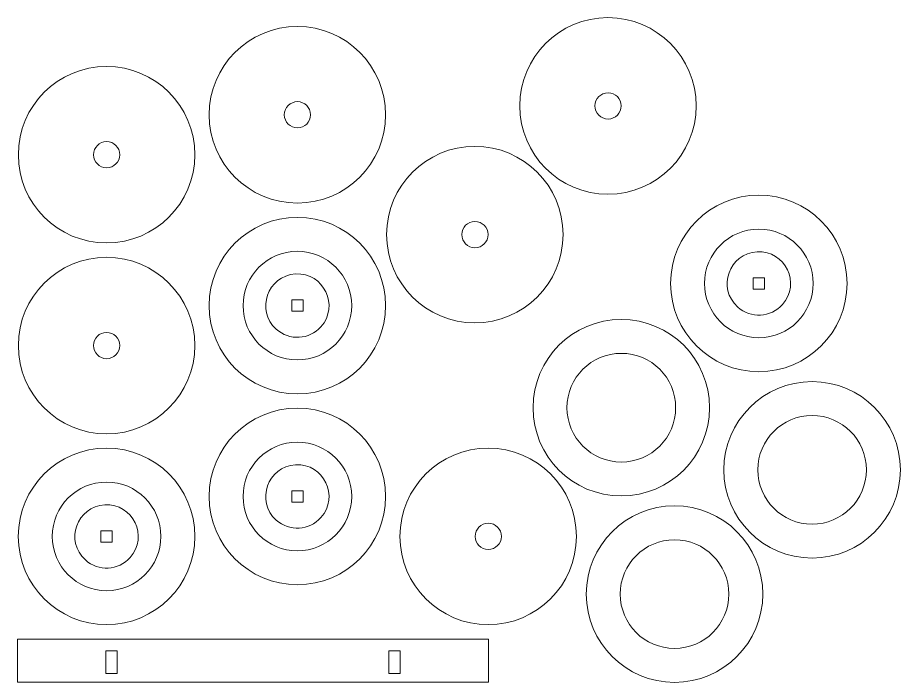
# Model space of a CAD drawing. Header units: centimetres. Extents: x -81 to 93, y -33 to -4.
# Drawn here: x 72.68 to 92.57, y -32.44 to -17.46 of the extents above; entities that cross this region are included whole.
import ezdxf

# ---------------------------------------------------------------- set-up
doc = ezdxf.new("R2010")
doc.units = ezdxf.units.CM
doc.header["$MEASUREMENT"] = 0
doc.layers.add('Camada 1', color=7, linetype='Continuous')

msp = doc.modelspace()

# ---------------------------------------------------------------- linework, layer by layer
at = {"layer": 'Camada 1', "lineweight": 9}
for points, knots in [([(85.98548, -17.46299), (87.08364, -17.46299), (87.97388, -18.35323), (87.97388, -19.4514), (87.97388, -19.4514), (87.97388, -20.54956), (87.08364, -21.4398), (85.98548, -21.4398), (85.98548, -21.4398), (84.8873, -21.4398), (83.99706, -20.54956), (83.99706, -19.4514), (83.99706, -19.4514), (83.99706, -18.35323), (84.8873, -17.46299), (85.98548, -17.46299)], [0, 0, 0, 0, 0.2, 0.2, 0.2, 0.2, 0.4, 0.4, 0.4, 0.4, 0.6, 0.6, 0.6, 0.6, 1, 1, 1, 1]), ([(78.98547, -17.66299), (80.08364, -17.66299), (80.97388, -18.55323), (80.97388, -19.6514), (80.97388, -19.6514), (80.97388, -20.74956), (80.08364, -21.6398), (78.98547, -21.6398), (78.98547, -21.6398), (77.8873, -21.6398), (76.99706, -20.74956), (76.99706, -19.6514), (76.99706, -19.6514), (76.99706, -18.55323), (77.8873, -17.66299), (78.98547, -17.66299)], [0, 0, 0, 0, 0.2, 0.2, 0.2, 0.2, 0.4, 0.4, 0.4, 0.4, 0.6, 0.6, 0.6, 0.6, 1, 1, 1, 1]), ([(74.68547, -18.56299), (75.78364, -18.56299), (76.67388, -19.45323), (76.67388, -20.5514), (76.67388, -20.5514), (76.67388, -21.64956), (75.78364, -22.5398), (74.68547, -22.5398), (74.68547, -22.5398), (73.5873, -22.5398), (72.69706, -21.64956), (72.69706, -20.5514), (72.69706, -20.5514), (72.69706, -19.45323), (73.5873, -18.56299), (74.68547, -18.56299)], [0, 0, 0, 0, 0.2, 0.2, 0.2, 0.2, 0.4, 0.4, 0.4, 0.4, 0.6, 0.6, 0.6, 0.6, 1, 1, 1, 1]), ([(85.98702, -19.15531), (86.15037, -19.15531), (86.2828, -19.28774), (86.2828, -19.45109), (86.2828, -19.45109), (86.2828, -19.61445), (86.15037, -19.74687), (85.98702, -19.74687), (85.98702, -19.74687), (85.82366, -19.74687), (85.69124, -19.61445), (85.69124, -19.45109), (85.69124, -19.45109), (85.69124, -19.28774), (85.82366, -19.15531), (85.98702, -19.15531)], [0, 0, 0, 0, 0.2, 0.2, 0.2, 0.2, 0.4, 0.4, 0.4, 0.4, 0.6, 0.6, 0.6, 0.6, 1, 1, 1, 1]), ([(78.98701, -19.35531), (79.15036, -19.35531), (79.28279, -19.48774), (79.28279, -19.65109), (79.28279, -19.65109), (79.28279, -19.81445), (79.15036, -19.94687), (78.98701, -19.94687), (78.98701, -19.94687), (78.82365, -19.94687), (78.69123, -19.81445), (78.69123, -19.65109), (78.69123, -19.65109), (78.69123, -19.48774), (78.82365, -19.35531), (78.98701, -19.35531)], [0, 0, 0, 0, 0.2, 0.2, 0.2, 0.2, 0.4, 0.4, 0.4, 0.4, 0.6, 0.6, 0.6, 0.6, 1, 1, 1, 1]), ([(74.68701, -20.25531), (74.85036, -20.25531), (74.98279, -20.38774), (74.98279, -20.55109), (74.98279, -20.55109), (74.98279, -20.71445), (74.85036, -20.84687), (74.68701, -20.84687), (74.68701, -20.84687), (74.52365, -20.84687), (74.39123, -20.71445), (74.39123, -20.55109), (74.39123, -20.55109), (74.39123, -20.38774), (74.52365, -20.25531), (74.68701, -20.25531)], [0, 0, 0, 0, 0.2, 0.2, 0.2, 0.2, 0.4, 0.4, 0.4, 0.4, 0.6, 0.6, 0.6, 0.6, 1, 1, 1, 1]), ([(82.98547, -20.36299), (84.08364, -20.36299), (84.97388, -21.25323), (84.97388, -22.35139), (84.97388, -22.35139), (84.97388, -23.44956), (84.08364, -24.3398), (82.98547, -24.3398), (82.98547, -24.3398), (81.8873, -24.3398), (80.99706, -23.44956), (80.99706, -22.35139), (80.99706, -22.35139), (80.99706, -21.25323), (81.8873, -20.36299), (82.98547, -20.36299)], [0, 0, 0, 0, 0.2, 0.2, 0.2, 0.2, 0.4, 0.4, 0.4, 0.4, 0.6, 0.6, 0.6, 0.6, 1, 1, 1, 1]), ([(89.38547, -21.4627), (90.4838, -21.4627), (91.37417, -22.35307), (91.37417, -23.4514), (91.37417, -23.4514), (91.37417, -24.54972), (90.4838, -25.44009), (89.38547, -25.44009), (89.38547, -25.44009), (88.28715, -25.44009), (87.39678, -24.54972), (87.39678, -23.4514), (87.39678, -23.4514), (87.39678, -22.35307), (88.28715, -21.4627), (89.38547, -21.4627)], [0, 0, 0, 0, 0.2, 0.2, 0.2, 0.2, 0.4, 0.4, 0.4, 0.4, 0.6, 0.6, 0.6, 0.6, 1, 1, 1, 1]), ([(78.98547, -21.9627), (80.0838, -21.9627), (80.97417, -22.85307), (80.97417, -23.9514), (80.97417, -23.9514), (80.97417, -25.04972), (80.0838, -25.94009), (78.98547, -25.94009), (78.98547, -25.94009), (77.88715, -25.94009), (76.99678, -25.04972), (76.99678, -23.9514), (76.99678, -23.9514), (76.99678, -22.85307), (77.88715, -21.9627), (78.98547, -21.9627)], [0, 0, 0, 0, 0.2, 0.2, 0.2, 0.2, 0.4, 0.4, 0.4, 0.4, 0.6, 0.6, 0.6, 0.6, 1, 1, 1, 1]), ([(82.98701, -22.0553), (83.15036, -22.0553), (83.28279, -22.18773), (83.28279, -22.35108), (83.28279, -22.35108), (83.28279, -22.51444), (83.15036, -22.64687), (82.98701, -22.64687), (82.98701, -22.64687), (82.82365, -22.64687), (82.69123, -22.51444), (82.69123, -22.35108), (82.69123, -22.35108), (82.69123, -22.18773), (82.82365, -22.0553), (82.98701, -22.0553)], [0, 0, 0, 0, 0.2, 0.2, 0.2, 0.2, 0.4, 0.4, 0.4, 0.4, 0.6, 0.6, 0.6, 0.6, 1, 1, 1, 1]), ([(89.38547, -22.22724), (90.06156, -22.22724), (90.60963, -22.77531), (90.60963, -23.4514), (90.60963, -23.4514), (90.60963, -24.12748), (90.06156, -24.67555), (89.38547, -24.67555), (89.38547, -24.67555), (88.70939, -24.67555), (88.16133, -24.12748), (88.16133, -23.4514), (88.16133, -23.4514), (88.16133, -22.77531), (88.70939, -22.22724), (89.38547, -22.22724)], [0, 0, 0, 0, 0.2, 0.2, 0.2, 0.2, 0.4, 0.4, 0.4, 0.4, 0.6, 0.6, 0.6, 0.6, 1, 1, 1, 1]), ([(74.68548, -22.86299), (75.78364, -22.86299), (76.67388, -23.75323), (76.67388, -24.8514), (76.67388, -24.8514), (76.67388, -25.94956), (75.78364, -26.8398), (74.68548, -26.8398), (74.68548, -26.8398), (73.5873, -26.8398), (72.69706, -25.94956), (72.69706, -24.8514), (72.69706, -24.8514), (72.69706, -23.75323), (73.5873, -22.86299), (74.68548, -22.86299)], [0, 0, 0, 0, 0.2, 0.2, 0.2, 0.2, 0.4, 0.4, 0.4, 0.4, 0.6, 0.6, 0.6, 0.6, 1, 1, 1, 1]), ([(78.98547, -22.72724), (79.66156, -22.72724), (80.20963, -23.27531), (80.20963, -23.9514), (80.20963, -23.9514), (80.20963, -24.62748), (79.66156, -25.17555), (78.98547, -25.17555), (78.98547, -25.17555), (78.30939, -25.17555), (77.76133, -24.62748), (77.76133, -23.9514), (77.76133, -23.9514), (77.76133, -23.27531), (78.30939, -22.72724), (78.98547, -22.72724)], [0, 0, 0, 0, 0.2, 0.2, 0.2, 0.2, 0.4, 0.4, 0.4, 0.4, 0.6, 0.6, 0.6, 0.6, 1, 1, 1, 1]), ([(88.90836, -23.98301), (88.43648, -23.55983), (88.71351, -22.77294), (89.3464, -22.73858), (89.3464, -22.73858), (89.97931, -22.70422), (90.33984, -23.45643), (89.9166, -23.92826), (89.9166, -23.92826), (89.65347, -24.22161), (89.20172, -24.24609), (88.90836, -23.98301)], [0, 0, 0, 0, 0.25, 0.25, 0.25, 0.25, 0.5, 0.5, 0.5, 0.5, 1, 1, 1, 1]), ([(78.50836, -24.48301), (78.03648, -24.05983), (78.31351, -23.27294), (78.9464, -23.23858), (78.9464, -23.23858), (79.57931, -23.20422), (79.93984, -23.95643), (79.5166, -24.42826), (79.5166, -24.42826), (79.25347, -24.72161), (78.80172, -24.74609), (78.50836, -24.48301)], [0, 0, 0, 0, 0.25, 0.25, 0.25, 0.25, 0.5, 0.5, 0.5, 0.5, 1, 1, 1, 1]), ([(89.5126, -23.579), (89.4276, -23.579), (89.3426, -23.579), (89.2576, -23.579), (89.2576, -23.579), (89.2576, -23.494), (89.2576, -23.40901), (89.2576, -23.32401), (89.2576, -23.32401), (89.3426, -23.32401), (89.4276, -23.32401), (89.5126, -23.32401), (89.5126, -23.32401), (89.5126, -23.40901), (89.5126, -23.494), (89.5126, -23.579)], [0, 0, 0, 0, 0.2, 0.2, 0.2, 0.2, 0.4, 0.4, 0.4, 0.4, 0.6, 0.6, 0.6, 0.6, 1, 1, 1, 1]), ([(79.1126, -24.07901), (79.0276, -24.07901), (78.9426, -24.07901), (78.8576, -24.07901), (78.8576, -24.07901), (78.8576, -23.99401), (78.8576, -23.90901), (78.8576, -23.82401), (78.8576, -23.82401), (78.9426, -23.82401), (79.0276, -23.82401), (79.1126, -23.82401), (79.1126, -23.82401), (79.1126, -23.90901), (79.1126, -23.99401), (79.1126, -24.07901)], [0, 0, 0, 0, 0.2, 0.2, 0.2, 0.2, 0.4, 0.4, 0.4, 0.4, 0.6, 0.6, 0.6, 0.6, 1, 1, 1, 1]), ([(86.28547, -24.2627), (87.3838, -24.2627), (88.27417, -25.15307), (88.27417, -26.2514), (88.27417, -26.2514), (88.27417, -27.34972), (87.3838, -28.24009), (86.28547, -28.24009), (86.28547, -28.24009), (85.18714, -28.24009), (84.29677, -27.34972), (84.29677, -26.2514), (84.29677, -26.2514), (84.29677, -25.15307), (85.18714, -24.2627), (86.28547, -24.2627)], [0, 0, 0, 0, 0.2, 0.2, 0.2, 0.2, 0.4, 0.4, 0.4, 0.4, 0.6, 0.6, 0.6, 0.6, 1, 1, 1, 1]), ([(74.68702, -24.55531), (74.85037, -24.55531), (74.9828, -24.68774), (74.9828, -24.85109), (74.9828, -24.85109), (74.9828, -25.01445), (74.85037, -25.14687), (74.68702, -25.14687), (74.68702, -25.14687), (74.52366, -25.14687), (74.39124, -25.01445), (74.39124, -24.85109), (74.39124, -24.85109), (74.39124, -24.68774), (74.52366, -24.55531), (74.68702, -24.55531)], [0, 0, 0, 0, 0.2, 0.2, 0.2, 0.2, 0.4, 0.4, 0.4, 0.4, 0.6, 0.6, 0.6, 0.6, 1, 1, 1, 1]), ([(86.28547, -25.02724), (86.96156, -25.02724), (87.50963, -25.57531), (87.50963, -26.2514), (87.50963, -26.2514), (87.50963, -26.92748), (86.96156, -27.47555), (86.28547, -27.47555), (86.28547, -27.47555), (85.60939, -27.47555), (85.06131, -26.92748), (85.06131, -26.2514), (85.06131, -26.2514), (85.06131, -25.57531), (85.60939, -25.02724), (86.28547, -25.02724)], [0, 0, 0, 0, 0.2, 0.2, 0.2, 0.2, 0.4, 0.4, 0.4, 0.4, 0.6, 0.6, 0.6, 0.6, 1, 1, 1, 1]), ([(90.58547, -25.6627), (91.6838, -25.6627), (92.57417, -26.55307), (92.57417, -27.65139), (92.57417, -27.65139), (92.57417, -28.74972), (91.6838, -29.64009), (90.58547, -29.64009), (90.58547, -29.64009), (89.48714, -29.64009), (88.59677, -28.74972), (88.59677, -27.65139), (88.59677, -27.65139), (88.59677, -26.55307), (89.48714, -25.6627), (90.58547, -25.6627)], [0, 0, 0, 0, 0.2, 0.2, 0.2, 0.2, 0.4, 0.4, 0.4, 0.4, 0.6, 0.6, 0.6, 0.6, 1, 1, 1, 1]), ([(78.98547, -26.26271), (80.0838, -26.26271), (80.97417, -27.15307), (80.97417, -28.2514), (80.97417, -28.2514), (80.97417, -29.34973), (80.0838, -30.24009), (78.98547, -30.24009), (78.98547, -30.24009), (77.88715, -30.24009), (76.99678, -29.34973), (76.99678, -28.2514), (76.99678, -28.2514), (76.99678, -27.15307), (77.88715, -26.26271), (78.98547, -26.26271)], [0, 0, 0, 0, 0.2, 0.2, 0.2, 0.2, 0.4, 0.4, 0.4, 0.4, 0.6, 0.6, 0.6, 0.6, 1, 1, 1, 1]), ([(90.58547, -26.42724), (91.26156, -26.42724), (91.80963, -26.97531), (91.80963, -27.65139), (91.80963, -27.65139), (91.80963, -28.32748), (91.26156, -28.87555), (90.58547, -28.87555), (90.58547, -28.87555), (89.90939, -28.87555), (89.36131, -28.32748), (89.36131, -27.65139), (89.36131, -27.65139), (89.36131, -26.97531), (89.90939, -26.42724), (90.58547, -26.42724)], [0, 0, 0, 0, 0.2, 0.2, 0.2, 0.2, 0.4, 0.4, 0.4, 0.4, 0.6, 0.6, 0.6, 0.6, 1, 1, 1, 1]), ([(78.98547, -27.02725), (79.66156, -27.02725), (80.20963, -27.57532), (80.20963, -28.2514), (80.20963, -28.2514), (80.20963, -28.92748), (79.66156, -29.47555), (78.98547, -29.47555), (78.98547, -29.47555), (78.30939, -29.47555), (77.76133, -28.92748), (77.76133, -28.2514), (77.76133, -28.2514), (77.76133, -27.57532), (78.30939, -27.02725), (78.98547, -27.02725)], [0, 0, 0, 0, 0.2, 0.2, 0.2, 0.2, 0.4, 0.4, 0.4, 0.4, 0.6, 0.6, 0.6, 0.6, 1, 1, 1, 1]), ([(74.68547, -27.1627), (75.7838, -27.1627), (76.67417, -28.05307), (76.67417, -29.15139), (76.67417, -29.15139), (76.67417, -30.24972), (75.7838, -31.14009), (74.68547, -31.14009), (74.68547, -31.14009), (73.58715, -31.14009), (72.69678, -30.24972), (72.69678, -29.15139), (72.69678, -29.15139), (72.69678, -28.05307), (73.58715, -27.1627), (74.68547, -27.1627)], [0, 0, 0, 0, 0.2, 0.2, 0.2, 0.2, 0.4, 0.4, 0.4, 0.4, 0.6, 0.6, 0.6, 0.6, 1, 1, 1, 1]), ([(83.28548, -27.16299), (84.38364, -27.16299), (85.27388, -28.05323), (85.27388, -29.15139), (85.27388, -29.15139), (85.27388, -30.24956), (84.38364, -31.1398), (83.28548, -31.1398), (83.28548, -31.1398), (82.1873, -31.1398), (81.29706, -30.24956), (81.29706, -29.15139), (81.29706, -29.15139), (81.29706, -28.05323), (82.1873, -27.16299), (83.28548, -27.16299)], [0, 0, 0, 0, 0.2, 0.2, 0.2, 0.2, 0.4, 0.4, 0.4, 0.4, 0.6, 0.6, 0.6, 0.6, 1, 1, 1, 1]), ([(78.50836, -28.78301), (78.03648, -28.35983), (78.31351, -27.57294), (78.9464, -27.53858), (78.9464, -27.53858), (79.57931, -27.50422), (79.93984, -28.25643), (79.5166, -28.72826), (79.5166, -28.72826), (79.25347, -29.02161), (78.80172, -29.0461), (78.50836, -28.78301)], [0, 0, 0, 0, 0.25, 0.25, 0.25, 0.25, 0.5, 0.5, 0.5, 0.5, 1, 1, 1, 1]), ([(74.68547, -27.92724), (75.36156, -27.92724), (75.90963, -28.47531), (75.90963, -29.15139), (75.90963, -29.15139), (75.90963, -29.82748), (75.36156, -30.37555), (74.68547, -30.37555), (74.68547, -30.37555), (74.00939, -30.37555), (73.46133, -29.82748), (73.46133, -29.15139), (73.46133, -29.15139), (73.46133, -28.47531), (74.00939, -27.92724), (74.68547, -27.92724)], [0, 0, 0, 0, 0.2, 0.2, 0.2, 0.2, 0.4, 0.4, 0.4, 0.4, 0.6, 0.6, 0.6, 0.6, 1, 1, 1, 1]), ([(79.1126, -28.37901), (79.0276, -28.37901), (78.9426, -28.37901), (78.8576, -28.37901), (78.8576, -28.37901), (78.8576, -28.29401), (78.8576, -28.20902), (78.8576, -28.12402), (78.8576, -28.12402), (78.9426, -28.12402), (79.0276, -28.12402), (79.1126, -28.12402), (79.1126, -28.12402), (79.1126, -28.20902), (79.1126, -28.29401), (79.1126, -28.37901)], [0, 0, 0, 0, 0.2, 0.2, 0.2, 0.2, 0.4, 0.4, 0.4, 0.4, 0.6, 0.6, 0.6, 0.6, 1, 1, 1, 1]), ([(74.20836, -29.683), (73.73648, -29.25982), (74.01351, -28.47293), (74.6464, -28.43857), (74.6464, -28.43857), (75.27931, -28.40421), (75.63984, -29.15643), (75.2166, -29.62826), (75.2166, -29.62826), (74.95347, -29.92161), (74.50172, -29.94609), (74.20836, -29.683)], [0, 0, 0, 0, 0.25, 0.25, 0.25, 0.25, 0.5, 0.5, 0.5, 0.5, 1, 1, 1, 1]), ([(87.48547, -28.46271), (88.5838, -28.46271), (89.47417, -29.35307), (89.47417, -30.4514), (89.47417, -30.4514), (89.47417, -31.54973), (88.5838, -32.44009), (87.48547, -32.44009), (87.48547, -32.44009), (86.38714, -32.44009), (85.49677, -31.54973), (85.49677, -30.4514), (85.49677, -30.4514), (85.49677, -29.35307), (86.38714, -28.46271), (87.48547, -28.46271)], [0, 0, 0, 0, 0.2, 0.2, 0.2, 0.2, 0.4, 0.4, 0.4, 0.4, 0.6, 0.6, 0.6, 0.6, 1, 1, 1, 1]), ([(74.8126, -29.279), (74.7276, -29.279), (74.6426, -29.279), (74.5576, -29.279), (74.5576, -29.279), (74.5576, -29.194), (74.5576, -29.10901), (74.5576, -29.02401), (74.5576, -29.02401), (74.6426, -29.02401), (74.7276, -29.02401), (74.8126, -29.02401), (74.8126, -29.02401), (74.8126, -29.10901), (74.8126, -29.194), (74.8126, -29.279)], [0, 0, 0, 0, 0.2, 0.2, 0.2, 0.2, 0.4, 0.4, 0.4, 0.4, 0.6, 0.6, 0.6, 0.6, 1, 1, 1, 1]), ([(83.28702, -28.8553), (83.45037, -28.8553), (83.5828, -28.98773), (83.5828, -29.15108), (83.5828, -29.15108), (83.5828, -29.31444), (83.45037, -29.44687), (83.28702, -29.44687), (83.28702, -29.44687), (83.12366, -29.44687), (82.99124, -29.31444), (82.99124, -29.15108), (82.99124, -29.15108), (82.99124, -28.98773), (83.12366, -28.8553), (83.28702, -28.8553)], [0, 0, 0, 0, 0.2, 0.2, 0.2, 0.2, 0.4, 0.4, 0.4, 0.4, 0.6, 0.6, 0.6, 0.6, 1, 1, 1, 1]), ([(87.48547, -29.22725), (88.16156, -29.22725), (88.70963, -29.77532), (88.70963, -30.4514), (88.70963, -30.4514), (88.70963, -31.12748), (88.16156, -31.67555), (87.48547, -31.67555), (87.48547, -31.67555), (86.80939, -31.67555), (86.26131, -31.12748), (86.26131, -30.4514), (86.26131, -30.4514), (86.26131, -29.77532), (86.80939, -29.22725), (87.48547, -29.22725)], [0, 0, 0, 0, 0.2, 0.2, 0.2, 0.2, 0.4, 0.4, 0.4, 0.4, 0.6, 0.6, 0.6, 0.6, 1, 1, 1, 1]), ([(72.68153, -32.43444), (76.21749, -32.43444), (79.75344, -32.43444), (83.28941, -32.43444), (83.28941, -32.43444), (83.28941, -32.11241), (83.28941, -31.79038), (83.28941, -31.46835), (83.28941, -31.46835), (79.75344, -31.46835), (76.21749, -31.46835), (72.68153, -31.46835), (72.68153, -31.46835), (72.68153, -31.79038), (72.68153, -32.11241), (72.68153, -32.43444)], [0, 0, 0, 0, 0.2, 0.2, 0.2, 0.2, 0.4, 0.4, 0.4, 0.4, 0.6, 0.6, 0.6, 0.6, 1, 1, 1, 1]), ([(74.92549, -31.72885), (74.92549, -31.89885), (74.92549, -32.06884), (74.92549, -32.23884), (74.92549, -32.23884), (74.84049, -32.23884), (74.7555, -32.23884), (74.6705, -32.23884), (74.6705, -32.23884), (74.6705, -32.06884), (74.6705, -31.89885), (74.6705, -31.72885), (74.6705, -31.72885), (74.7555, -31.72885), (74.84049, -31.72885), (74.92549, -31.72885)], [0, 0, 0, 0, 0.2, 0.2, 0.2, 0.2, 0.4, 0.4, 0.4, 0.4, 0.6, 0.6, 0.6, 0.6, 1, 1, 1, 1]), ([(81.04545, -32.23884), (81.13045, -32.23884), (81.21544, -32.23884), (81.30044, -32.23884), (81.30044, -32.23884), (81.30044, -32.06884), (81.30044, -31.89885), (81.30044, -31.72885), (81.30044, -31.72885), (81.21544, -31.72885), (81.13045, -31.72885), (81.04545, -31.72885), (81.04545, -31.72885), (81.04545, -31.89885), (81.04545, -32.06884), (81.04545, -32.23884)], [0, 0, 0, 0, 0.2, 0.2, 0.2, 0.2, 0.4, 0.4, 0.4, 0.4, 0.6, 0.6, 0.6, 0.6, 1, 1, 1, 1])]:
    msp.add_open_spline(points, degree=3, knots=knots, dxfattribs=at)

doc.saveas('drawing.dxf')
